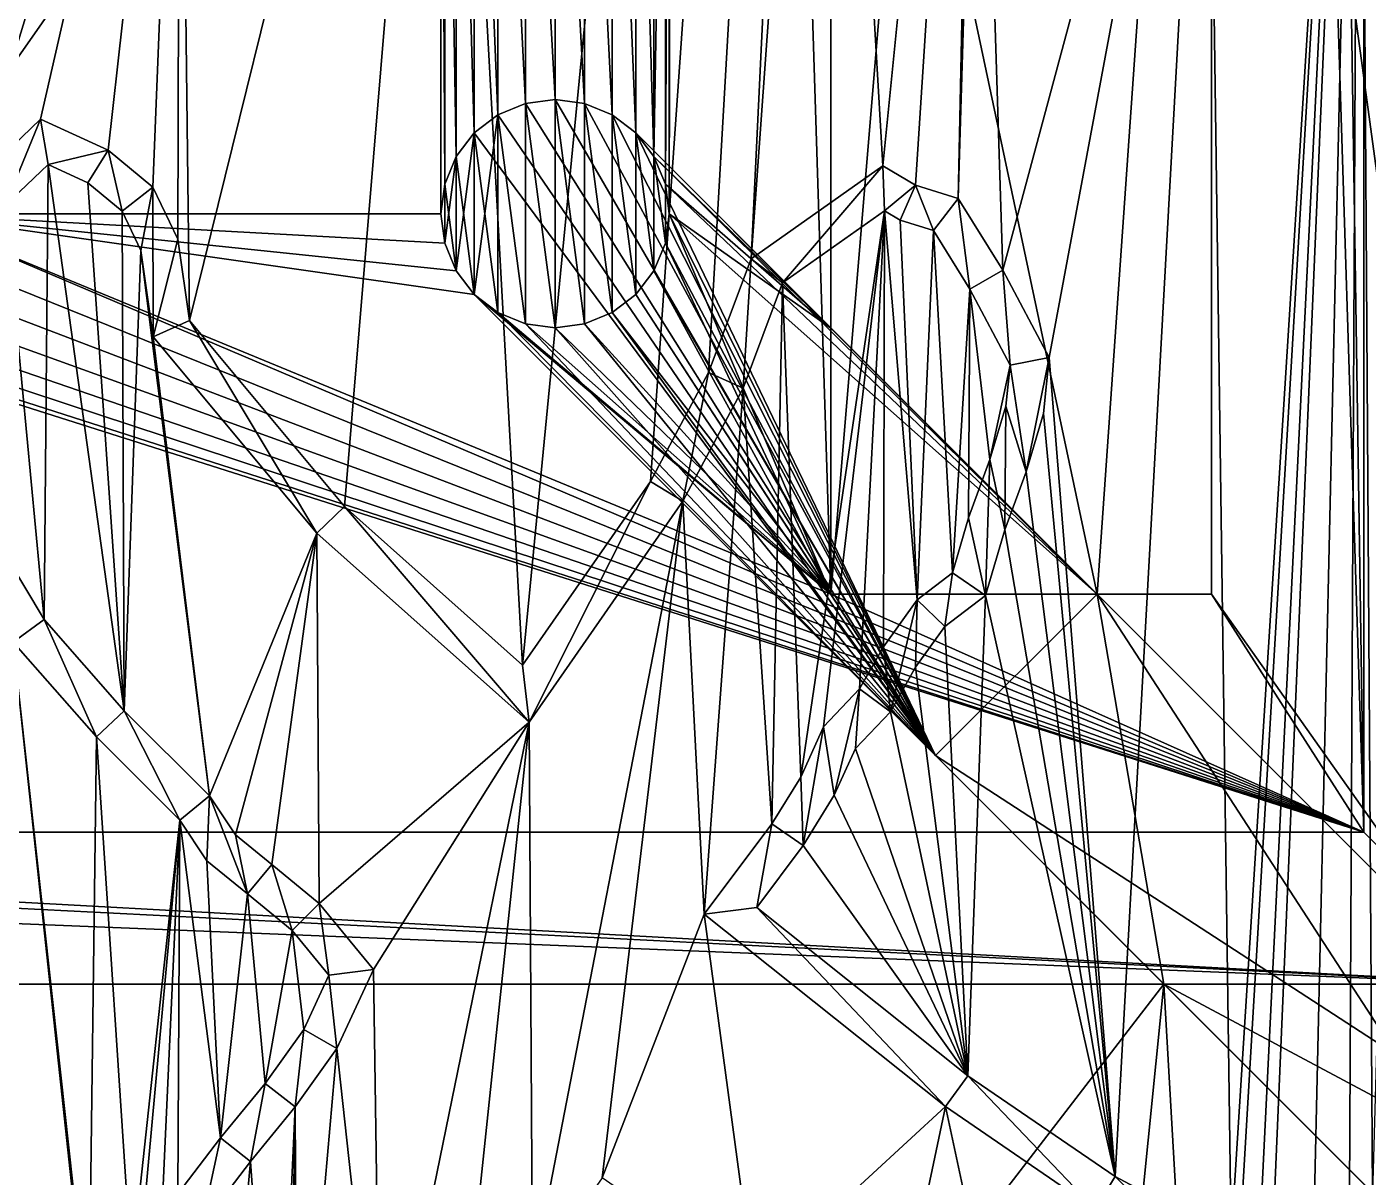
# Model space of a CAD drawing. Header units: metres. Extents: x 10 to 110, y 10 to 115.
# Drawn here: x 58.06 to 75.68, y 42.34 to 57.46 of the extents above; entities that cross this region are included whole.
import ezdxf

# ---------------------------------------------------------------- set-up
doc = ezdxf.new("R2010")
doc.units = ezdxf.units.M

msp = doc.modelspace()

# ---------------------------------------------------------------- linework, layer by layer
at = {"layer": 'STL2DXF'}
for points in [[(66.625, 115, 5.5), (56.5, 65, 5.5), (56.5, 55, 5.5)], [(66.625, 115, 5.5), (56.5, 55, 5.5), (63.5, 65, 5.5)], [(66.625, 115, 5.5), (66.5, 65, 5.5), (66.5, 55, 5.5)], [(66.625, 115, 5.5), (66.5, 55, 5.5), (66.625, 113.125, 5.5)], [(66.5, 55, 5.5), (68.625, 50, 5.5), (66.625, 113.125, 5.5)], [(68.625, 110, 5.5), (66.625, 113.125, 5.5), (68.625, 50, 5.5)], [(73.625, 110, 5.5), (75.625, 46.875, 5.5), (74.625, 113.125, 5.5)], [(74.625, 113.125, 5.5), (75.625, 46.875, 5.5), (75.625, 112.125, 5.5)], [(77.625, 112.953, 10.5), (75.625, 112.125, 10.5), (77.625, 44.875, 10.5)], [(75.625, 46.875, 10.5), (77.625, 44.875, 10.5), (75.625, 112.125, 10.5)], [(75.625, 112.125, 10.5), (75.625, 46.875, 5.5), (75.625, 46.875, 10.5)], [(75.625, 46.875, 5.5), (75.625, 112.125, 10.5), (75.625, 112.125, 5.5)], [(73.625, 110, 0.5), (68.625, 50, 0.5), (68.625, 110, 0.5)], [(68.625, 50, 0.5), (73.625, 110, 0.5), (73.625, 50, 0.5)], [(68.625, 110, 5.5), (68.625, 50, 0.5), (68.625, 50, 5.5)], [(68.625, 50, 0.5), (68.625, 110, 5.5), (68.625, 110, 0.5)], [(68.625, 50, 5.5), (73.625, 110, 5.5), (68.625, 110, 5.5)], [(73.625, 110, 5.5), (68.625, 50, 5.5), (73.625, 50, 5.5)], [(68.625, 50, 5.5), (68.625, 53.496, 0.5), (68.625, 110, 5.5)], [(68.625, 110, 5.5), (68.625, 53.496, 0.5), (68.625, 66.504, 0.5)], [(73.625, 110, 0.5), (73.625, 50, 5.5), (73.625, 50, 0.5)], [(73.625, 50, 5.5), (73.625, 110, 0.5), (73.625, 110, 5.5)], [(73.625, 50, 5.5), (75.625, 46.875, 5.5), (73.625, 110, 5.5)], [(73.625, 110, 5.5), (73.625, 50, 0.5), (73.625, 50, 5.5)], [(73.625, 50, 0.5), (73.625, 110, 5.5), (73.625, 71.504, 0.5)], [(75.569, 68.249, -0.6), (77.625, 110, -0.6), (75.743, 42.119, -0.6)], [(51.569, 67.749, -0.6), (70, 105, -0.6), (52.028, 54.969, -0.6)], [(52.028, 54.969, -0.6), (70, 105, -0.6), (56.569, 67.249, -0.6)], [(63.569, 67.249, -0.6), (70, 105, -0.6), (64.573, 49.066, -0.6)], [(64.573, 49.066, -0.6), (70, 105, -0.6), (66.252, 51.483, -0.6)], [(66.252, 51.483, -0.6), (70, 105, -0.6), (67.016, 52.915, -0.6)], [(67.016, 52.915, -0.6), (70, 105, -0.6), (67.575, 54.409, -0.6)], [(67.575, 54.409, -0.6), (70, 105, -0.6), (68.569, 68.249, -0.6)], [(73.625, 71.504, 0.5), (77.246, 44.875, 0.5), (77.625, 75.504, 0.5)], [(68.625, 66.504, 0.5), (72.121, 50, 0.5), (73.625, 71.504, 0.5)], [(73.625, 71.504, 0.5), (72.121, 50, 0.5), (73.625, 50, 0.5)], [(73.625, 50, 0.5), (77.246, 44.875, 0.5), (73.625, 71.504, 0.5)], [(68.569, 68.249, -0.6), (69.306, 55.631, -0.6), (67.575, 54.409, -0.6)], [(69.306, 55.631, -0.6), (68.569, 68.249, -0.6), (70.569, 68.249, -0.6)], [(69.306, 55.631, -0.6), (70.569, 68.249, -0.6), (69.738, 55.376, -0.6)], [(69.738, 55.376, -0.6), (70.569, 68.249, -0.6), (70.298, 55.198, -0.6)], [(70.298, 55.198, -0.6), (70.569, 68.249, -0.6), (70.569, 64.249, -0.6)], [(73.569, 64.249, -0.6), (75.569, 68.249, -0.6), (73.886, 41.534, -0.6)], [(73.886, 41.534, -0.6), (75.569, 68.249, -0.6), (73.988, 41.381, -0.6)], [(73.988, 41.381, -0.6), (75.569, 68.249, -0.6), (74.267, 41.687, -0.6)], [(74.267, 41.687, -0.6), (75.569, 68.249, -0.6), (74.446, 41.89, -0.6)], [(74.446, 41.89, -0.6), (75.569, 68.249, -0.6), (74.98, 42.094, -0.6)], [(74.98, 42.094, -0.6), (75.569, 68.249, -0.6), (75.438, 42.119, -0.6)], [(75.438, 42.119, -0.6), (75.569, 68.249, -0.6), (75.743, 42.119, -0.6)], [(56.787, 54.435, -0.6), (56.569, 67.249, -0.6), (60.069, 64.249, -0.6)], [(60.196, 53.595, -0.6), (60.069, 64.249, -0.6), (63.569, 67.249, -0.6)], [(60.196, 53.595, -0.6), (63.569, 67.249, -0.6), (62.232, 51.152, -0.6)], [(62.232, 51.152, -0.6), (63.569, 67.249, -0.6), (64.573, 49.066, -0.6)], [(72.121, 50, 0.5), (68.625, 66.504, 0.5), (68.625, 53.496, 0.5)], [(63.5, 65, 5.5), (56.5, 55, 5.5), (63.5, 55, 5.5)], [(63.551, 55.388, 5.5), (63.5, 65, 5.5), (63.5, 55, 5.5)], [(63.5, 65, 5.5), (63.551, 55.388, 5.5), (63.551, 64.612, 5.5)], [(66.449, 64.612, 5.5), (66.449, 55.388, 5.5), (66.5, 65, 5.5)], [(66.5, 65, 5.5), (66.449, 55.388, 5.5), (66.5, 55, 5.5)], [(63.551, 64.612, 5.5), (63.551, 55.388, 5.5), (63.701, 55.75, 5.5)], [(63.551, 64.612, 5.5), (63.701, 55.75, 5.5), (63.701, 64.25, 5.5)], [(66.299, 64.25, 5.5), (66.299, 55.75, 5.5), (66.449, 64.612, 5.5)], [(66.449, 64.612, 5.5), (66.299, 55.75, 5.5), (66.449, 55.388, 5.5)], [(56.787, 54.435, -0.6), (60.069, 64.249, -0.6), (57.378, 55.421, -0.6)], [(57.378, 55.421, -0.6), (60.069, 64.249, -0.6), (58.237, 56.242, -0.6)], [(58.237, 56.242, -0.6), (60.069, 64.249, -0.6), (59.127, 55.834, -0.6)], [(59.127, 55.834, -0.6), (60.069, 64.249, -0.6), (59.713, 55.351, -0.6)], [(59.713, 55.351, -0.6), (60.069, 64.249, -0.6), (60.044, 54.664, -0.6)], [(60.044, 54.664, -0.6), (60.069, 64.249, -0.6), (60.196, 53.595, -0.6)], [(63.701, 64.25, 5.5), (63.701, 55.75, 5.5), (63.939, 56.061, 5.5)], [(63.701, 64.25, 5.5), (63.939, 56.061, 5.5), (63.939, 63.939, 5.5)], [(66.061, 63.939, 5.5), (66.299, 55.75, 5.5), (66.299, 64.25, 5.5)], [(70.298, 55.198, -0.6), (70.569, 64.249, -0.6), (70.883, 54.257, -0.6)], [(70.883, 54.257, -0.6), (70.569, 64.249, -0.6), (73.569, 64.249, -0.6)], [(70.883, 54.257, -0.6), (73.569, 64.249, -0.6), (71.494, 53.112, -0.6)], [(71.494, 53.112, -0.6), (73.569, 64.249, -0.6), (72.359, 42.348, -0.6)], [(72.359, 42.348, -0.6), (73.569, 64.249, -0.6), (73.886, 41.534, -0.6)], [(63.939, 63.939, 5.5), (63.939, 56.061, 5.5), (64.25, 56.299, 5.5)], [(63.939, 63.939, 5.5), (64.25, 56.299, 5.5), (64.25, 63.701, 5.5)], [(65.75, 63.701, 5.5), (66.061, 56.061, 5.5), (66.061, 63.939, 5.5)], [(66.061, 63.939, 5.5), (66.061, 56.061, 5.5), (66.299, 55.75, 5.5)], [(64.25, 63.701, 5.5), (64.25, 56.299, 5.5), (64.612, 56.449, 5.5)], [(64.25, 63.701, 5.5), (64.612, 56.449, 5.5), (64.612, 63.551, 5.5)], [(65.388, 63.551, 5.5), (65.75, 56.299, 5.5), (65.75, 63.701, 5.5)], [(65.75, 63.701, 5.5), (65.75, 56.299, 5.5), (66.061, 56.061, 5.5)], [(64.612, 63.551, 5.5), (64.612, 56.449, 5.5), (65, 56.5, 5.5)], [(64.612, 63.551, 5.5), (65, 56.5, 5.5), (65, 63.5, 5.5)], [(65, 63.5, 5.5), (65.388, 56.449, 5.5), (65.388, 63.551, 5.5)], [(65, 63.5, 5.5), (65, 56.5, 5.5), (65.388, 56.449, 5.5)], [(65.388, 63.551, 5.5), (65.388, 56.449, 5.5), (65.75, 56.299, 5.5)], [(64.25, 56.299), (64.612, 56.449, 5.5), (64.612, 56.449)], [(64.612, 56.449, 5.5), (64.25, 56.299), (64.25, 56.299, 5.5)], [(64.25, 56.299, 5.5), (64.612, 53.551, 5.5), (64.612, 56.449, 5.5)], [(70, 47.879), (64.25, 56.299), (64.612, 56.449)], [(64.612, 56.449), (64.25, 56.299, 5.5), (64.25, 56.299)], [(64.25, 56.299, 5.5), (64.612, 56.449), (64.612, 56.449, 5.5)], [(64.25, 56.299), (70, 47.879), (64.612, 56.449)], [(64.612, 56.449, 5.5), (65, 56.5), (64.612, 56.449)], [(65, 56.5), (64.612, 56.449, 5.5), (65, 56.5, 5.5)], [(64.612, 56.449, 5.5), (65, 53.5, 5.5), (65, 56.5, 5.5)], [(70, 47.879), (64.612, 56.449), (65, 56.5)], [(65, 56.5), (64.612, 56.449, 5.5), (64.612, 56.449)], [(64.612, 56.449, 5.5), (65, 56.5), (65, 56.5, 5.5)], [(64.612, 56.449), (70, 47.879), (65, 56.5)], [(64.612, 56.449, 5.5), (64.612, 53.551, 5.5), (65, 53.5, 5.5)], [(65, 56.5), (65.388, 56.449, 5.5), (65.388, 56.449)], [(65.388, 56.449, 5.5), (65, 56.5), (65, 56.5, 5.5)], [(65, 56.5, 5.5), (65, 53.5, 5.5), (65.388, 53.551, 5.5)], [(65, 56.5, 5.5), (65.388, 53.551, 5.5), (65.388, 56.449, 5.5)], [(70, 47.879), (65, 56.5), (65.388, 56.449)], [(65.388, 56.449), (65, 56.5, 5.5), (65, 56.5)], [(65, 56.5, 5.5), (65.388, 56.449), (65.388, 56.449, 5.5)], [(65, 56.5), (70, 47.879), (65.388, 56.449)], [(65.388, 56.449, 5.5), (65.75, 56.299), (65.388, 56.449)], [(65.75, 56.299), (65.388, 56.449, 5.5), (65.75, 56.299, 5.5)], [(65.388, 56.449, 5.5), (65.388, 53.551, 5.5), (65.75, 53.701, 5.5)], [(65.388, 56.449, 5.5), (65.75, 53.701, 5.5), (65.75, 56.299, 5.5)], [(70, 47.879), (65.388, 56.449), (65.75, 56.299)], [(65.75, 56.299), (65.388, 56.449, 5.5), (65.388, 56.449)], [(65.388, 56.449, 5.5), (65.75, 56.299), (65.75, 56.299, 5.5)], [(65.388, 56.449), (70, 47.879), (65.75, 56.299)], [(57.772, 55.106, -0.4), (57.378, 55.421, -0.4), (58.237, 56.242, -0.4)], [(58.237, 56.242, -0.4), (57.378, 55.421, -0.6), (58.237, 56.242, -0.6)], [(57.378, 55.421, -0.6), (58.237, 56.242, -0.4), (57.378, 55.421, -0.4)], [(57.772, 55.106, -0.4), (58.237, 56.242, -0.4), (58.337, 55.646, -0.4)], [(58.337, 55.646, -0.4), (58.237, 56.242, -0.4), (59.127, 55.834, -0.4)], [(59.127, 55.834, -0.6), (58.237, 56.242, -0.4), (58.237, 56.242, -0.6)], [(58.237, 56.242, -0.4), (59.127, 55.834, -0.6), (59.127, 55.834, -0.4)], [(63.939, 56.061), (64.25, 56.299, 5.5), (64.25, 56.299)], [(64.25, 56.299, 5.5), (63.939, 56.061), (63.939, 56.061, 5.5)], [(63.939, 56.061, 5.5), (64.25, 53.701, 5.5), (64.25, 56.299, 5.5)], [(63.939, 53.939), (63.939, 56.061), (64.25, 56.299)], [(63.939, 53.939), (64.25, 56.299), (70, 47.879)], [(64.25, 56.299, 5.5), (63.939, 56.061), (64.25, 56.299)], [(63.939, 56.061), (64.25, 56.299, 5.5), (63.939, 56.061, 5.5)], [(63.939, 56.061), (70, 47.879), (64.25, 56.299)], [(64.25, 56.299, 5.5), (64.25, 53.701, 5.5), (64.612, 53.551, 5.5)], [(65.75, 56.299, 5.5), (66.061, 56.061), (65.75, 56.299)], [(66.061, 56.061), (65.75, 56.299, 5.5), (66.061, 56.061, 0.5)], [(66.061, 56.061, 0.5), (65.75, 56.299, 5.5), (66.061, 56.061, 5.5)], [(65.75, 56.299, 5.5), (65.75, 53.701, 5.5), (66.061, 53.939, 5.5)], [(65.75, 56.299, 5.5), (66.061, 53.939, 5.5), (66.061, 56.061, 5.5)], [(70, 47.879), (65.75, 56.299), (66.061, 56.061)], [(66.061, 56.061, 0.5), (65.75, 56.299), (66.061, 56.061)], [(65.75, 56.299), (66.061, 56.061, 0.5), (65.75, 56.299, 5.5)], [(65.75, 56.299, 5.5), (66.061, 56.061, 0.5), (66.061, 56.061, 5.5)], [(65.75, 56.299), (70, 47.879), (66.061, 56.061)], [(63.939, 56.061, 5.5), (63.701, 55.75), (63.701, 55.75, 5.5)], [(63.701, 55.75), (63.939, 56.061, 5.5), (63.939, 56.061)], [(63.701, 55.75, 5.5), (63.939, 53.939, 5.5), (63.939, 56.061, 5.5)], [(63.701, 54.25), (63.701, 55.75), (63.939, 56.061)], [(63.701, 54.25), (63.939, 56.061), (63.939, 53.939)], [(63.939, 56.061), (63.701, 55.75, 5.5), (63.701, 55.75)], [(63.701, 55.75, 5.5), (63.939, 56.061), (63.939, 56.061, 5.5)], [(63.701, 55.75), (63.939, 53.939), (63.939, 56.061)], [(63.939, 56.061, 5.5), (63.939, 53.939, 5.5), (64.25, 53.701, 5.5)], [(63.939, 56.061), (63.939, 53.939), (70, 47.879)], [(66.299, 55.75, 0.5), (72.121, 50, 0.5), (66.061, 56.061, 0.5)], [(66.061, 56.061), (72.121, 50, 0.5), (72.121, 50)], [(72.121, 50, 0.5), (66.061, 56.061), (66.061, 56.061, 0.5)], [(66.061, 56.061, 5.5), (66.061, 53.939, 5.5), (66.299, 54.25, 5.5)], [(66.061, 56.061, 5.5), (66.299, 54.25, 5.5), (66.299, 55.75, 5.5)], [(66.061, 56.061, 0.5), (66.299, 55.75, 5.5), (66.299, 55.75, 0.5)], [(66.299, 55.75, 5.5), (66.061, 56.061, 0.5), (66.061, 56.061, 5.5)], [(70, 47.879), (66.061, 56.061), (72.121, 50)], [(66.061, 56.061, 5.5), (66.299, 55.75, 0.5), (66.299, 55.75, 5.5)], [(66.299, 55.75, 0.5), (66.061, 56.061, 5.5), (66.061, 56.061, 0.5)], [(68.625, 53.496, 0.5), (66.299, 55.75, 0.5), (66.061, 56.061, 0.5)], [(82.121, 40), (66.061, 56.061, 0.5), (66.061, 56.061)], [(66.061, 56.061, 0.5), (82.121, 40), (77.246, 44.875, 0.5)], [(66.061, 56.061, 0.5), (77.246, 44.875, 0.5), (72.121, 50, 0.5)], [(68.625, 53.496, 0.5), (66.061, 56.061, 0.5), (72.121, 50, 0.5)], [(66.061, 56.061), (70, 47.879), (82.121, 40)], [(58.337, 55.646, -0.4), (59.127, 55.834, -0.4), (58.86, 55.407, -0.4)], [(58.86, 55.407, -0.4), (59.127, 55.834, -0.4), (59.31, 55.035, -0.4)], [(59.31, 55.035, -0.4), (59.127, 55.834, -0.4), (59.713, 55.351, -0.4)], [(59.713, 55.351, -0.6), (59.127, 55.834, -0.4), (59.127, 55.834, -0.6)], [(59.127, 55.834, -0.4), (59.713, 55.351, -0.6), (59.713, 55.351, -0.4)], [(63.701, 55.75, 5.5), (63.551, 55.388), (63.551, 55.388, 5.5)], [(63.551, 55.388), (63.701, 55.75, 5.5), (63.701, 55.75)], [(63.551, 55.388, 5.5), (63.701, 54.25, 5.5), (63.701, 55.75, 5.5)], [(63.551, 54.612), (63.551, 55.388), (63.701, 55.75)], [(63.551, 54.612), (63.701, 55.75), (63.701, 54.25)], [(63.701, 55.75), (63.551, 55.388, 5.5), (63.551, 55.388)], [(63.551, 55.388, 5.5), (63.701, 55.75), (63.701, 55.75, 5.5)], [(63.551, 55.388), (63.701, 54.25), (63.701, 55.75)], [(63.701, 55.75, 5.5), (63.701, 54.25, 5.5), (63.939, 53.939, 5.5)], [(63.701, 55.75), (63.701, 54.25), (63.939, 53.939)], [(72.121, 50, 0.5), (66.299, 55.75, 0.5), (66.449, 55.388, 0.5)], [(66.299, 55.75, 5.5), (66.299, 54.25, 5.5), (66.449, 54.612, 5.5)], [(66.299, 55.75, 5.5), (66.449, 54.612, 5.5), (66.449, 55.388, 5.5)], [(66.299, 55.75, 0.5), (66.449, 55.388, 5.5), (66.449, 55.388, 0.5)], [(66.449, 55.388, 5.5), (66.299, 55.75, 0.5), (66.299, 55.75, 5.5)], [(66.299, 55.75, 5.5), (66.449, 55.388, 0.5), (66.449, 55.388, 5.5)], [(66.449, 55.388, 0.5), (66.299, 55.75, 5.5), (66.299, 55.75, 0.5)], [(66.299, 55.75, 0.5), (68.625, 53.496, 0.5), (66.449, 55.388, 0.5)], [(58.286, 49.667, -0.6), (57.772, 55.106, -0.6), (58.337, 55.646, -0.6)], [(57.772, 55.106, -0.6), (58.337, 55.646, -0.4), (58.337, 55.646, -0.6)], [(58.337, 55.646, -0.4), (57.772, 55.106, -0.6), (57.772, 55.106, -0.4)], [(58.286, 49.667, -0.6), (58.337, 55.646, -0.6), (59.34, 48.467, -0.6)], [(59.34, 48.467, -0.6), (58.337, 55.646, -0.6), (58.86, 55.407, -0.6)], [(58.337, 55.646, -0.4), (58.86, 55.407, -0.6), (58.337, 55.646, -0.6)], [(58.86, 55.407, -0.6), (58.337, 55.646, -0.4), (58.86, 55.407, -0.4)], [(67.99, 54.09, -0.4), (67.575, 54.409, -0.4), (69.306, 55.631, -0.4)], [(69.306, 55.631, -0.4), (67.575, 54.409, -0.6), (69.306, 55.631, -0.6)], [(67.575, 54.409, -0.6), (69.306, 55.631, -0.4), (67.575, 54.409, -0.4)], [(67.99, 54.09, -0.4), (69.306, 55.631, -0.4), (69.33, 55.036, -0.4)], [(69.33, 55.036, -0.4), (69.306, 55.631, -0.4), (69.738, 55.376, -0.4)], [(69.738, 55.376, -0.6), (69.306, 55.631, -0.4), (69.306, 55.631, -0.6)], [(69.306, 55.631, -0.4), (69.738, 55.376, -0.6), (69.738, 55.376, -0.4)], [(59.34, 48.467, -0.6), (58.86, 55.407, -0.6), (59.31, 55.035, -0.6)], [(58.86, 55.407, -0.4), (59.31, 55.035, -0.6), (58.86, 55.407, -0.6)], [(59.31, 55.035, -0.6), (58.86, 55.407, -0.4), (59.31, 55.035, -0.4)], [(59.31, 55.035, -0.4), (59.713, 55.351, -0.4), (59.559, 54.517, -0.4)], [(59.559, 54.517, -0.4), (59.713, 55.351, -0.4), (59.721, 53.384, -0.4)], [(59.721, 53.384, -0.4), (59.713, 55.351, -0.4), (60.044, 54.664, -0.4)], [(60.044, 54.664, -0.4), (59.713, 55.351, -0.6), (60.044, 54.664, -0.6)], [(59.713, 55.351, -0.6), (60.044, 54.664, -0.4), (59.713, 55.351, -0.4)], [(63.551, 55.388, 5.5), (63.5, 55), (63.5, 55, 5.5)], [(63.5, 55), (63.551, 55.388, 5.5), (63.551, 55.388)], [(63.551, 54.612, 5.5), (63.551, 55.388, 5.5), (63.5, 55, 5.5)], [(63.551, 55.388), (63.551, 54.612), (63.5, 55)], [(63.551, 55.388), (63.5, 55, 5.5), (63.5, 55)], [(63.5, 55, 5.5), (63.551, 55.388), (63.551, 55.388, 5.5)], [(63.551, 54.612), (63.551, 55.388), (63.5, 55)], [(63.551, 55.388, 5.5), (63.551, 54.612, 5.5), (63.701, 54.25, 5.5)], [(63.551, 55.388), (63.551, 54.612), (63.701, 54.25)], [(72.121, 50, 0.5), (66.449, 55.388, 0.5), (66.5, 55, 0.5)], [(66.449, 55.388, 5.5), (66.449, 54.612, 5.5), (66.5, 55, 5.5)], [(66.449, 55.388, 0.5), (66.5, 55, 5.5), (66.5, 55, 0.5)], [(66.5, 55, 5.5), (66.449, 55.388, 0.5), (66.449, 55.388, 5.5)], [(66.449, 55.388, 5.5), (66.5, 55, 0.5), (66.5, 55, 5.5)], [(66.5, 55, 0.5), (66.449, 55.388, 5.5), (66.449, 55.388, 0.5)], [(66.449, 55.388, 0.5), (68.625, 53.496, 0.5), (66.5, 55, 0.5)], [(69.33, 55.036, -0.4), (69.738, 55.376, -0.4), (69.533, 54.917, -0.4)], [(69.533, 54.917, -0.4), (69.738, 55.376, -0.4), (69.971, 54.778, -0.4)], [(69.971, 54.778, -0.4), (69.738, 55.376, -0.4), (70.298, 55.198, -0.4)], [(70.298, 55.198, -0.6), (69.738, 55.376, -0.4), (69.738, 55.376, -0.6)], [(69.738, 55.376, -0.4), (70.298, 55.198, -0.6), (70.298, 55.198, -0.4)], [(69.971, 54.778, -0.4), (70.298, 55.198, -0.4), (70.45, 54.007, -0.4)], [(70.45, 54.007, -0.4), (70.298, 55.198, -0.4), (70.883, 54.257, -0.4)], [(70.883, 54.257, -0.4), (70.298, 55.198, -0.6), (70.883, 54.257, -0.6)], [(70.298, 55.198, -0.6), (70.883, 54.257, -0.4), (70.298, 55.198, -0.4)], [(56.449, 54.612, 5.5), (75.625, 46.875, 5.5), (56.5, 55, 5.5)], [(56.5, 55, 5.5), (75.625, 46.875, 5.5), (68.625, 50, 5.5)], [(56.5, 55, 5.5), (68.625, 50, 5.5), (63.939, 53.939, 5.5)], [(56.5, 55, 5.5), (63.939, 53.939, 5.5), (63.701, 54.25, 5.5)], [(56.5, 55, 5.5), (63.701, 54.25, 5.5), (63.551, 54.612, 5.5)], [(56.5, 55, 5.5), (63.551, 54.612, 5.5), (63.5, 55, 5.5)], [(57.507, 50.965, -0.6), (57.772, 55.106, -0.6), (58.286, 49.667, -0.6)], [(59.34, 48.467, -0.6), (59.31, 55.035, -0.6), (59.559, 54.517, -0.6)], [(59.31, 55.035, -0.6), (59.559, 54.517, -0.4), (59.559, 54.517, -0.6)], [(59.559, 54.517, -0.4), (59.31, 55.035, -0.6), (59.31, 55.035, -0.4)], [(63.5, 55, 5.5), (63.551, 54.612), (63.551, 54.612, 5.5)], [(63.551, 54.612), (63.5, 55, 5.5), (63.5, 55)], [(63.5, 55), (63.551, 54.612, 5.5), (63.551, 54.612)], [(63.551, 54.612, 5.5), (63.5, 55), (63.5, 55, 5.5)], [(66.449, 54.612, 0.5), (70, 47.879, 0.5), (66.5, 55, 0.5)], [(66.5, 55, 0.5), (66.449, 54.612, 5.5), (66.449, 54.612, 0.5)], [(66.449, 54.612, 5.5), (66.5, 55, 0.5), (66.5, 55, 5.5)], [(66.5, 55, 5.5), (66.449, 54.612, 0.5), (66.449, 54.612, 5.5)], [(66.449, 54.612, 0.5), (66.5, 55, 5.5), (66.5, 55, 0.5)], [(68.625, 50, 0.5), (66.449, 54.612, 0.5), (66.5, 55, 0.5)], [(66.449, 54.612, 5.5), (68.625, 50, 5.5), (66.5, 55, 5.5)], [(72.121, 50, 0.5), (66.5, 55, 0.5), (70, 47.879, 0.5)], [(68.625, 50, 0.5), (66.5, 55, 0.5), (68.625, 53.496, 0.5)], [(68.228, 47.597, -0.6), (67.99, 54.09, -0.6), (69.33, 55.036, -0.6)], [(67.99, 54.09, -0.6), (69.33, 55.036, -0.4), (69.33, 55.036, -0.6)], [(69.33, 55.036, -0.4), (67.99, 54.09, -0.6), (67.99, 54.09, -0.4)], [(68.228, 47.597, -0.6), (69.33, 55.036, -0.6), (68.529, 48.256, -0.6)], [(68.529, 48.256, -0.6), (69.33, 55.036, -0.6), (69.002, 48.755, -0.6)], [(69.002, 48.755, -0.6), (69.33, 55.036, -0.6), (69.316, 49.31, -0.6)], [(69.316, 49.31, -0.6), (69.33, 55.036, -0.6), (69.757, 49.927, -0.6)], [(69.757, 49.927, -0.6), (69.33, 55.036, -0.6), (69.533, 54.917, -0.6)], [(69.33, 55.036, -0.4), (69.533, 54.917, -0.6), (69.33, 55.036, -0.6)], [(69.533, 54.917, -0.6), (69.33, 55.036, -0.4), (69.533, 54.917, -0.4)], [(69.757, 49.927, -0.6), (69.533, 54.917, -0.6), (69.971, 54.778, -0.6)], [(69.533, 54.917, -0.4), (69.971, 54.778, -0.6), (69.533, 54.917, -0.6)], [(69.971, 54.778, -0.6), (69.533, 54.917, -0.4), (69.971, 54.778, -0.4)], [(59.721, 53.384, -0.4), (60.044, 54.664, -0.4), (60.196, 53.595, -0.4)], [(60.196, 53.595, -0.4), (60.044, 54.664, -0.6), (60.196, 53.595, -0.6)], [(60.044, 54.664, -0.6), (60.196, 53.595, -0.4), (60.044, 54.664, -0.4)], [(69.757, 49.927, -0.6), (69.971, 54.778, -0.6), (70.221, 50.28, -0.6)], [(70.221, 50.28, -0.6), (69.971, 54.778, -0.6), (70.45, 54.007, -0.6)], [(69.971, 54.778, -0.6), (70.45, 54.007, -0.4), (70.45, 54.007, -0.6)], [(70.45, 54.007, -0.4), (69.971, 54.778, -0.6), (69.971, 54.778, -0.4)], [(56.299, 54.25, 5.5), (75.625, 46.875, 5.5), (56.449, 54.612, 5.5)], [(59.34, 48.467, -0.6), (59.559, 54.517, -0.6), (60.458, 47.349, -0.6)], [(60.458, 47.349, -0.6), (59.559, 54.517, -0.6), (59.721, 53.384, -0.6)], [(59.559, 54.517, -0.6), (59.721, 53.384, -0.4), (59.721, 53.384, -0.6)], [(59.721, 53.384, -0.4), (59.559, 54.517, -0.6), (59.559, 54.517, -0.4)], [(63.551, 54.612, 5.5), (63.701, 54.25), (63.701, 54.25, 5.5)], [(63.701, 54.25), (63.551, 54.612, 5.5), (63.551, 54.612)], [(63.701, 54.25), (63.551, 54.612, 5.5), (63.701, 54.25, 5.5)], [(63.551, 54.612, 5.5), (63.701, 54.25), (63.551, 54.612)], [(66.299, 54.25, 0.5), (70, 47.879, 0.5), (66.449, 54.612, 0.5)], [(66.449, 54.612, 0.5), (66.299, 54.25, 5.5), (66.299, 54.25, 0.5)], [(66.299, 54.25, 5.5), (66.449, 54.612, 0.5), (66.449, 54.612, 5.5)], [(66.449, 54.612, 5.5), (66.299, 54.25, 0.5), (66.299, 54.25, 5.5)], [(66.299, 54.25, 0.5), (66.449, 54.612, 5.5), (66.449, 54.612, 0.5)], [(68.625, 50, 0.5), (66.299, 54.25, 0.5), (66.449, 54.612, 0.5)], [(66.299, 54.25, 5.5), (68.625, 50, 5.5), (66.449, 54.612, 5.5)], [(67.472, 52.708, -0.4), (67.016, 52.915, -0.4), (67.575, 54.409, -0.4)], [(67.575, 54.409, -0.6), (67.016, 52.915, -0.4), (67.016, 52.915, -0.6)], [(67.016, 52.915, -0.4), (67.575, 54.409, -0.6), (67.575, 54.409, -0.4)], [(67.472, 52.708, -0.4), (67.575, 54.409, -0.4), (67.99, 54.09, -0.4)], [(56.061, 53.939, 5.5), (75.625, 46.875, 5.5), (56.299, 54.25, 5.5)], [(63.701, 54.25, 5.5), (63.939, 53.939, 0.5), (63.939, 53.939, 5.5)], [(63.939, 53.939, 0.5), (63.701, 54.25, 5.5), (63.939, 53.939)], [(63.939, 53.939), (63.701, 54.25, 5.5), (63.701, 54.25)], [(63.701, 54.25), (63.939, 53.939, 0.5), (63.939, 53.939)], [(63.939, 53.939, 0.5), (63.701, 54.25), (63.939, 53.939, 5.5)], [(63.939, 53.939, 5.5), (63.701, 54.25), (63.701, 54.25, 5.5)], [(66.061, 53.939, 0.5), (70, 47.879, 0.5), (66.299, 54.25, 0.5)], [(66.299, 54.25, 0.5), (66.061, 53.939, 5.5), (66.061, 53.939, 0.5)], [(66.061, 53.939, 5.5), (66.299, 54.25, 0.5), (66.299, 54.25, 5.5)], [(66.299, 54.25, 5.5), (66.061, 53.939, 0.5), (66.061, 53.939, 5.5)], [(66.061, 53.939, 0.5), (66.299, 54.25, 5.5), (66.299, 54.25, 0.5)], [(68.625, 50, 0.5), (66.061, 53.939, 0.5), (66.299, 54.25, 0.5)], [(66.061, 53.939, 5.5), (68.625, 50, 5.5), (66.299, 54.25, 5.5)], [(70.45, 54.007, -0.4), (70.883, 54.257, -0.4), (70.981, 53.011, -0.4)], [(70.981, 53.011, -0.4), (70.883, 54.257, -0.4), (71.494, 53.112, -0.4)], [(71.494, 53.112, -0.4), (70.883, 54.257, -0.6), (71.494, 53.112, -0.6)], [(70.883, 54.257, -0.6), (71.494, 53.112, -0.4), (70.883, 54.257, -0.4)], [(55.75, 53.701, 5.5), (75.625, 46.875, 5.5), (56.061, 53.939, 5.5)], [(70, 47.879, 0.5), (64.25, 53.701, 0.5), (63.939, 53.939, 0.5)], [(63.939, 53.939, 0.5), (70, 47.879), (70, 47.879, 0.5)], [(70, 47.879), (63.939, 53.939, 0.5), (63.939, 53.939)], [(64.25, 53.701, 5.5), (63.939, 53.939, 0.5), (64.25, 53.701, 0.5)], [(63.939, 53.939, 0.5), (64.25, 53.701, 5.5), (63.939, 53.939, 5.5)], [(63.939, 53.939, 5.5), (64.25, 53.701, 0.5), (63.939, 53.939, 0.5)], [(64.25, 53.701, 0.5), (63.939, 53.939, 5.5), (64.25, 53.701, 5.5)], [(64.25, 53.701, 0.5), (70, 47.879, 0.5), (63.939, 53.939, 0.5)], [(63.939, 53.939), (70, 47.879, 0.5), (70, 47.879)], [(70, 47.879, 0.5), (63.939, 53.939), (63.939, 53.939, 0.5)], [(63.939, 53.939, 5.5), (68.625, 50, 5.5), (64.25, 53.701, 5.5)], [(65.75, 53.701, 0.5), (70, 47.879, 0.5), (66.061, 53.939, 0.5)], [(66.061, 53.939, 5.5), (65.75, 53.701, 0.5), (66.061, 53.939, 0.5)], [(65.75, 53.701, 0.5), (66.061, 53.939, 5.5), (65.75, 53.701, 5.5)], [(65.75, 53.701, 5.5), (66.061, 53.939, 0.5), (65.75, 53.701, 0.5)], [(66.061, 53.939, 0.5), (65.75, 53.701, 5.5), (66.061, 53.939, 5.5)], [(70, 47.879, 0.5), (65.75, 53.701, 0.5), (66.061, 53.939, 0.5)], [(65.75, 53.701, 5.5), (68.625, 50, 5.5), (66.061, 53.939, 5.5)], [(70, 47.879, 0.5), (66.061, 53.939, 0.5), (68.625, 50, 0.5)], [(67.849, 46.981, -0.6), (67.472, 52.708, -0.6), (67.99, 54.09, -0.6)], [(67.472, 52.708, -0.4), (67.99, 54.09, -0.6), (67.472, 52.708, -0.6)], [(67.99, 54.09, -0.6), (67.472, 52.708, -0.4), (67.99, 54.09, -0.4)], [(67.849, 46.981, -0.6), (67.99, 54.09, -0.6), (68.228, 47.597, -0.6)], [(70.221, 50.28, -0.6), (70.45, 54.007, -0.6), (70.434, 51.004, -0.6)], [(70.434, 51.004, -0.6), (70.45, 54.007, -0.6), (70.714, 51.769, -0.6)], [(70.714, 51.769, -0.6), (70.45, 54.007, -0.6), (70.981, 53.011, -0.6)], [(70.45, 54.007, -0.6), (70.981, 53.011, -0.4), (70.981, 53.011, -0.6)], [(70.981, 53.011, -0.4), (70.45, 54.007, -0.6), (70.45, 54.007, -0.4)], [(55.388, 53.551, 5.5), (75.625, 46.875, 5.5), (55.75, 53.701, 5.5)], [(59.721, 53.384, -0.4), (60.196, 53.595, -0.4), (61.871, 50.804, -0.4)], [(61.871, 50.804, -0.4), (60.196, 53.595, -0.4), (62.232, 51.152, -0.4)], [(62.232, 51.152, -0.4), (60.196, 53.595, -0.6), (62.232, 51.152, -0.6)], [(60.196, 53.595, -0.6), (62.232, 51.152, -0.4), (60.196, 53.595, -0.4)], [(64.25, 53.701, 0.5), (70, 47.879, 0.5), (64.612, 53.551, 0.5)], [(64.612, 53.551, 5.5), (64.25, 53.701, 0.5), (64.612, 53.551, 0.5)], [(64.25, 53.701, 0.5), (64.612, 53.551, 5.5), (64.25, 53.701, 5.5)], [(64.25, 53.701, 5.5), (64.612, 53.551, 0.5), (64.25, 53.701, 0.5)], [(64.612, 53.551, 0.5), (64.25, 53.701, 5.5), (64.612, 53.551, 5.5)], [(70, 47.879, 0.5), (64.25, 53.701, 0.5), (64.612, 53.551, 0.5)], [(64.25, 53.701, 5.5), (68.625, 50, 5.5), (64.612, 53.551, 5.5)], [(65.388, 53.551, 0.5), (70, 47.879, 0.5), (65.75, 53.701, 0.5)], [(65.75, 53.701, 5.5), (65.388, 53.551, 0.5), (65.75, 53.701, 0.5)], [(65.388, 53.551, 0.5), (65.75, 53.701, 5.5), (65.388, 53.551, 5.5)], [(65.388, 53.551, 5.5), (65.75, 53.701, 0.5), (65.388, 53.551, 0.5)], [(65.75, 53.701, 0.5), (65.388, 53.551, 5.5), (65.75, 53.701, 5.5)], [(70, 47.879, 0.5), (65.388, 53.551, 0.5), (65.75, 53.701, 0.5)], [(65.388, 53.551, 5.5), (68.625, 50, 5.5), (65.75, 53.701, 5.5)], [(54.612, 53.551, 5.5), (41.175, 46.875, 5.5), (75.625, 46.875, 5.5)], [(54.612, 53.551, 5.5), (75.625, 46.875, 5.5), (55, 53.5, 5.5)], [(55, 53.5, 5.5), (75.625, 46.875, 5.5), (55.388, 53.551, 5.5)], [(64.612, 53.551, 0.5), (70, 47.879, 0.5), (65, 53.5, 0.5)], [(65, 53.5, 0.5), (64.612, 53.551, 5.5), (64.612, 53.551, 0.5)], [(64.612, 53.551, 5.5), (65, 53.5, 0.5), (65, 53.5, 5.5)], [(64.612, 53.551, 5.5), (65, 53.5, 0.5), (64.612, 53.551, 0.5)], [(65, 53.5, 0.5), (64.612, 53.551, 5.5), (65, 53.5, 5.5)], [(70, 47.879, 0.5), (64.612, 53.551, 0.5), (65, 53.5, 0.5)], [(64.612, 53.551, 5.5), (68.625, 50, 5.5), (65, 53.5, 5.5)], [(65, 53.5, 0.5), (70, 47.879, 0.5), (65.388, 53.551, 0.5)], [(65.388, 53.551, 5.5), (65, 53.5, 0.5), (65.388, 53.551, 0.5)], [(65, 53.5, 0.5), (65.388, 53.551, 5.5), (65, 53.5, 5.5)], [(65, 53.5, 0.5), (65.388, 53.551, 5.5), (65.388, 53.551, 0.5)], [(65.388, 53.551, 5.5), (65, 53.5, 0.5), (65, 53.5, 5.5)], [(70, 47.879, 0.5), (65, 53.5, 0.5), (65.388, 53.551, 0.5)], [(65, 53.5, 5.5), (68.625, 50, 5.5), (65.388, 53.551, 5.5)], [(68.625, 53.496, 0.5), (68.625, 50, 5.5), (68.625, 50, 0.5)], [(60.458, 47.349, -0.6), (59.721, 53.384, -0.6), (61.871, 50.804, -0.6)], [(59.721, 53.384, -0.6), (61.871, 50.804, -0.4), (61.871, 50.804, -0.6)], [(61.871, 50.804, -0.4), (59.721, 53.384, -0.6), (59.721, 53.384, -0.4)], [(70.981, 53.011, -0.4), (71.494, 53.112, -0.4), (71.189, 51.61, -0.4)], [(71.189, 51.61, -0.4), (71.494, 53.112, -0.4), (71.418, 52.374, -0.4)], [(71.418, 52.374, -0.4), (71.494, 53.112, -0.6), (71.418, 52.374, -0.6)], [(71.494, 53.112, -0.6), (71.418, 52.374, -0.4), (71.494, 53.112, -0.4)], [(72.359, 42.348, -0.6), (71.418, 52.374, -0.6), (71.494, 53.112, -0.6)], [(66.68, 51.222, -0.4), (66.252, 51.483, -0.4), (67.016, 52.915, -0.4)], [(67.016, 52.915, -0.6), (66.252, 51.483, -0.4), (66.252, 51.483, -0.6)], [(66.252, 51.483, -0.4), (67.016, 52.915, -0.6), (67.016, 52.915, -0.4)], [(66.68, 51.222, -0.4), (67.016, 52.915, -0.4), (67.472, 52.708, -0.4)], [(70.714, 51.769, -0.6), (70.981, 53.011, -0.6), (70.925, 52.472, -0.6)], [(71.189, 51.61, -0.4), (70.925, 52.472, -0.4), (70.981, 53.011, -0.4)], [(70.981, 53.011, -0.6), (70.925, 52.472, -0.4), (70.925, 52.472, -0.6)], [(70.925, 52.472, -0.4), (70.981, 53.011, -0.6), (70.981, 53.011, -0.4)], [(67.472, 52.708, -0.6), (66.961, 45.797, -0.6), (66.68, 51.222, -0.6)], [(66.68, 51.222, -0.4), (67.472, 52.708, -0.6), (66.68, 51.222, -0.6)], [(67.472, 52.708, -0.6), (66.68, 51.222, -0.4), (67.472, 52.708, -0.4)], [(66.961, 45.797, -0.6), (67.472, 52.708, -0.6), (67.849, 46.981, -0.6)], [(70.909, 50.847, -0.4), (70.714, 51.769, -0.4), (70.925, 52.472, -0.4)], [(70.925, 52.472, -0.6), (70.714, 51.769, -0.4), (70.714, 51.769, -0.6)], [(70.714, 51.769, -0.4), (70.925, 52.472, -0.6), (70.925, 52.472, -0.4)], [(70.909, 50.847, -0.4), (70.925, 52.472, -0.4), (71.189, 51.61, -0.4)], [(71.189, 51.61, -0.4), (71.418, 52.374, -0.6), (71.189, 51.61, -0.6)], [(71.418, 52.374, -0.6), (71.189, 51.61, -0.4), (71.418, 52.374, -0.4)], [(72.359, 42.348, -0.6), (71.189, 51.61, -0.6), (71.418, 52.374, -0.6)], [(70.654, 49.982, -0.4), (70.434, 51.004, -0.4), (70.714, 51.769, -0.4)], [(70.714, 51.769, -0.6), (70.434, 51.004, -0.4), (70.434, 51.004, -0.6)], [(70.434, 51.004, -0.4), (70.714, 51.769, -0.6), (70.714, 51.769, -0.4)], [(70.654, 49.982, -0.4), (70.714, 51.769, -0.4), (70.909, 50.847, -0.4)], [(64.661, 48.317, -0.4), (64.573, 49.066, -0.4), (66.252, 51.483, -0.4)], [(66.252, 51.483, -0.6), (64.573, 49.066, -0.4), (64.573, 49.066, -0.6)], [(64.573, 49.066, -0.4), (66.252, 51.483, -0.6), (66.252, 51.483, -0.4)], [(64.661, 48.317, -0.4), (66.252, 51.483, -0.4), (66.68, 51.222, -0.4)], [(70.909, 50.847, -0.4), (71.189, 51.61, -0.6), (70.909, 50.847, -0.6)], [(71.189, 51.61, -0.6), (70.909, 50.847, -0.4), (71.189, 51.61, -0.4)], [(72.359, 42.348, -0.6), (70.909, 50.847, -0.6), (71.189, 51.61, -0.6)], [(61.871, 50.804, -0.4), (62.232, 51.152, -0.4), (64.661, 48.317, -0.4)], [(64.661, 48.317, -0.4), (62.232, 51.152, -0.4), (64.573, 49.066, -0.4)], [(64.573, 49.066, -0.6), (62.232, 51.152, -0.4), (62.232, 51.152, -0.6)], [(62.232, 51.152, -0.4), (64.573, 49.066, -0.6), (64.573, 49.066, -0.4)], [(64.705, 41.018, -0.6), (64.661, 48.317, -0.6), (66.68, 51.222, -0.6)], [(64.661, 48.317, -0.4), (66.68, 51.222, -0.6), (64.661, 48.317, -0.6)], [(66.68, 51.222, -0.6), (64.661, 48.317, -0.4), (66.68, 51.222, -0.4)], [(64.705, 41.018, -0.6), (66.68, 51.222, -0.6), (65.618, 42.332, -0.6)], [(65.618, 42.332, -0.6), (66.68, 51.222, -0.6), (66.961, 45.797, -0.6)], [(57.881, 49.371, -0.4), (57.507, 50.965, -0.4), (58.286, 49.667, -0.4)], [(58.286, 49.667, -0.4), (57.507, 50.965, -0.6), (58.286, 49.667, -0.6)], [(57.507, 50.965, -0.6), (58.286, 49.667, -0.4), (57.507, 50.965, -0.4)], [(70.654, 49.982, -0.4), (70.221, 50.28, -0.4), (70.434, 51.004, -0.4)], [(70.434, 51.004, -0.6), (70.221, 50.28, -0.4), (70.221, 50.28, -0.6)], [(70.221, 50.28, -0.4), (70.434, 51.004, -0.6), (70.434, 51.004, -0.4)], [(60.458, 47.349, -0.6), (61.871, 50.804, -0.6), (60.799, 46.837, -0.6)], [(60.799, 46.837, -0.6), (61.871, 50.804, -0.6), (61.276, 46.45, -0.6)], [(61.276, 46.45, -0.6), (61.871, 50.804, -0.6), (61.9, 45.935, -0.6)], [(61.9, 45.935, -0.6), (61.871, 50.804, -0.6), (64.661, 48.317, -0.6)], [(61.871, 50.804, -0.4), (64.661, 48.317, -0.6), (61.871, 50.804, -0.6)], [(64.661, 48.317, -0.6), (61.871, 50.804, -0.4), (64.661, 48.317, -0.4)], [(70.654, 49.982, -0.4), (70.909, 50.847, -0.6), (70.654, 49.982, -0.6)], [(70.909, 50.847, -0.6), (70.654, 49.982, -0.4), (70.909, 50.847, -0.4)], [(72.359, 42.348, -0.6), (70.654, 49.982, -0.6), (70.909, 50.847, -0.6)], [(70.12, 49.575, -0.4), (69.757, 49.927, -0.4), (70.221, 50.28, -0.4)], [(70.221, 50.28, -0.4), (69.757, 49.927, -0.6), (70.221, 50.28, -0.6)], [(69.757, 49.927, -0.6), (70.221, 50.28, -0.4), (69.757, 49.927, -0.4)], [(70.12, 49.575, -0.4), (70.221, 50.28, -0.4), (70.654, 49.982, -0.4)], [(73.625, 50, 5.5), (68.625, 50, 0.5), (73.625, 50, 0.5)], [(68.625, 50, 0.5), (73.625, 50, 5.5), (68.625, 50, 5.5)], [(68.625, 50, 0.5), (73.625, 50, 0.5), (72.121, 50, 0.5)], [(73.625, 50, 0.5), (68.625, 50, 0.5), (68.625, 50, 5.5)], [(73.625, 50, 0.5), (68.625, 50, 5.5), (73.625, 50, 5.5)], [(70, 47.879, 0.5), (68.625, 50, 0.5), (72.121, 50, 0.5)], [(68.625, 50, 5.5), (75.625, 46.875, 5.5), (73.625, 50, 5.5)], [(69.407, 48.455, -0.4), (69.316, 49.31, -0.4), (69.757, 49.927, -0.4)], [(69.757, 49.927, -0.6), (69.316, 49.31, -0.4), (69.316, 49.31, -0.6)], [(69.316, 49.31, -0.4), (69.757, 49.927, -0.6), (69.757, 49.927, -0.4)], [(69.407, 48.455, -0.4), (69.757, 49.927, -0.4), (69.738, 49.041, -0.4)], [(69.738, 49.041, -0.4), (69.757, 49.927, -0.4), (70.12, 49.575, -0.4)], [(72.121, 50, 0.5), (70, 47.879, 0.5), (80, 37.879, 0.5)], [(70, 47.879), (72.121, 50), (80, 37.879)], [(70, 47.879, 0.5), (72.121, 50, 0.5), (73, 44.875, 0.5)], [(70.12, 49.575, -0.6), (70.654, 49.982, -0.4), (70.654, 49.982, -0.6)], [(70.654, 49.982, -0.4), (70.12, 49.575, -0.6), (70.12, 49.575, -0.4)], [(70.425, 43.672, -0.6), (70.12, 49.575, -0.6), (70.654, 49.982, -0.6)], [(70.425, 43.672, -0.6), (70.654, 49.982, -0.6), (72.359, 42.348, -0.6)], [(72.121, 50, 0.5), (80, 37.879, 0.5), (82.121, 40, 0.5)], [(72.121, 50), (82.121, 40, 0.5), (82.121, 40)], [(82.121, 40, 0.5), (72.121, 50), (72.121, 50, 0.5)], [(80, 37.879), (72.121, 50), (82.121, 40)], [(73, 44.875, 0.5), (72.121, 50, 0.5), (77.246, 44.875, 0.5)], [(77.246, 44.875, 0.5), (73.625, 50, 0.5), (72.121, 50, 0.5)], [(57.881, 49.371, -0.4), (58.286, 49.667, -0.4), (58.975, 48.124, -0.4)], [(58.975, 48.124, -0.4), (58.286, 49.667, -0.4), (59.34, 48.467, -0.4)], [(59.34, 48.467, -0.4), (58.286, 49.667, -0.6), (59.34, 48.467, -0.6)], [(58.286, 49.667, -0.6), (59.34, 48.467, -0.4), (58.286, 49.667, -0.4)], [(69.738, 49.041, -0.4), (70.12, 49.575, -0.6), (69.738, 49.041, -0.6)], [(70.12, 49.575, -0.6), (69.738, 49.041, -0.4), (70.12, 49.575, -0.4)], [(70.425, 43.672, -0.6), (69.738, 49.041, -0.6), (70.12, 49.575, -0.6)], [(59.102, 38.023, -0.6), (57.55, 38.023, -0.6), (57.881, 49.371, -0.6)], [(57.881, 49.371, -0.6), (58.975, 48.124, -0.4), (58.975, 48.124, -0.6)], [(58.975, 48.124, -0.4), (57.881, 49.371, -0.6), (57.881, 49.371, -0.4)], [(59.102, 38.023, -0.6), (57.881, 49.371, -0.6), (59.051, 38.506, -0.6)], [(59.051, 38.506, -0.6), (57.881, 49.371, -0.6), (58.873, 40.338, -0.6)], [(58.975, 48.124, -0.6), (58.873, 40.338, -0.6), (57.881, 49.371, -0.6)], [(69.407, 48.455, -0.4), (69.002, 48.755, -0.4), (69.316, 49.31, -0.4)], [(69.316, 49.31, -0.6), (69.002, 48.755, -0.4), (69.002, 48.755, -0.6)], [(69.002, 48.755, -0.4), (69.316, 49.31, -0.6), (69.316, 49.31, -0.4)], [(69.407, 48.455, -0.4), (69.738, 49.041, -0.6), (69.407, 48.455, -0.6)], [(69.738, 49.041, -0.6), (69.407, 48.455, -0.4), (69.738, 49.041, -0.4)], [(70.425, 43.672, -0.6), (69.407, 48.455, -0.6), (69.738, 49.041, -0.6)], [(68.669, 47.361, -0.4), (68.529, 48.256, -0.4), (69.002, 48.755, -0.4)], [(69.002, 48.755, -0.6), (68.529, 48.256, -0.4), (68.529, 48.256, -0.6)], [(68.529, 48.256, -0.4), (69.002, 48.755, -0.6), (69.002, 48.755, -0.4)], [(68.669, 47.361, -0.4), (69.002, 48.755, -0.4), (68.949, 47.972, -0.4)], [(68.949, 47.972, -0.4), (69.002, 48.755, -0.4), (69.407, 48.455, -0.4)], [(58.975, 48.124, -0.4), (59.34, 48.467, -0.4), (60.069, 47.03, -0.4)], [(60.069, 47.03, -0.4), (59.34, 48.467, -0.4), (60.458, 47.349, -0.4)], [(60.458, 47.349, -0.6), (59.34, 48.467, -0.4), (59.34, 48.467, -0.6)], [(59.34, 48.467, -0.4), (60.458, 47.349, -0.6), (60.458, 47.349, -0.4)], [(61.9, 45.935, -0.6), (64.661, 48.317, -0.6), (62.615, 45.07, -0.6)], [(62.615, 45.07, -0.6), (64.661, 48.317, -0.6), (62.706, 38.772, -0.6)], [(62.706, 38.772, -0.6), (64.661, 48.317, -0.6), (63.766, 39.832, -0.6)], [(63.766, 39.832, -0.6), (64.661, 48.317, -0.6), (64.705, 41.018, -0.6)], [(68.949, 47.972, -0.4), (69.407, 48.455, -0.6), (68.949, 47.972, -0.6)], [(69.407, 48.455, -0.6), (68.949, 47.972, -0.4), (69.407, 48.455, -0.4)], [(70.425, 43.672, -0.6), (68.949, 47.972, -0.6), (69.407, 48.455, -0.6)], [(58.873, 40.338, -0.6), (58.975, 48.124, -0.6), (59.433, 41.152, -0.6)], [(58.975, 48.124, -0.4), (60.069, 47.03, -0.6), (58.975, 48.124, -0.6)], [(60.069, 47.03, -0.6), (58.975, 48.124, -0.4), (60.069, 47.03, -0.4)], [(59.433, 41.152, -0.6), (58.975, 48.124, -0.6), (60.069, 47.03, -0.6)], [(68.262, 46.7, -0.4), (68.228, 47.597, -0.4), (68.529, 48.256, -0.4)], [(68.529, 48.256, -0.6), (68.228, 47.597, -0.4), (68.228, 47.597, -0.6)], [(68.228, 47.597, -0.4), (68.529, 48.256, -0.6), (68.529, 48.256, -0.4)], [(68.262, 46.7, -0.4), (68.529, 48.256, -0.4), (68.669, 47.361, -0.4)], [(68.669, 47.361, -0.4), (68.949, 47.972, -0.6), (68.669, 47.361, -0.6)], [(68.949, 47.972, -0.6), (68.669, 47.361, -0.4), (68.949, 47.972, -0.4)], [(70.425, 43.672, -0.6), (68.669, 47.361, -0.6), (68.949, 47.972, -0.6)], [(80, 37.879), (70, 47.879, 0.5), (70, 47.879)], [(70, 47.879, 0.5), (80, 37.879), (80, 37.879, 0.5)], [(70, 47.879), (73, 44.875, 0.5), (73, 44.875)], [(73, 44.875, 0.5), (70, 47.879), (70, 47.879, 0.5)], [(82.121, 40), (70, 47.879), (73, 44.875)], [(68.262, 46.7, -0.4), (67.849, 46.981, -0.4), (68.228, 47.597, -0.4)], [(68.228, 47.597, -0.6), (67.849, 46.981, -0.4), (67.849, 46.981, -0.6)], [(67.849, 46.981, -0.4), (68.228, 47.597, -0.6), (68.228, 47.597, -0.4)], [(60.069, 47.03, -0.4), (60.458, 47.349, -0.4), (60.425, 46.496, -0.4)], [(60.425, 46.496, -0.4), (60.458, 47.349, -0.4), (60.96, 46.063, -0.4)], [(60.96, 46.063, -0.4), (60.458, 47.349, -0.4), (60.799, 46.837, -0.4)], [(60.799, 46.837, -0.4), (60.458, 47.349, -0.6), (60.799, 46.837, -0.6)], [(60.458, 47.349, -0.6), (60.799, 46.837, -0.4), (60.458, 47.349, -0.4)], [(68.262, 46.7, -0.4), (68.669, 47.361, -0.6), (68.262, 46.7, -0.6)], [(68.669, 47.361, -0.6), (68.262, 46.7, -0.4), (68.669, 47.361, -0.4)], [(70.425, 43.672, -0.6), (68.262, 46.7, -0.6), (68.669, 47.361, -0.6)], [(59.433, 41.152, -0.6), (60.069, 47.03, -0.6), (59.611, 42.018, -0.6)], [(59.611, 42.018, -0.6), (60.069, 47.03, -0.6), (59.84, 42.043, -0.6)], [(59.84, 42.043, -0.6), (60.069, 47.03, -0.6), (60.044, 42.119, -0.6)], [(60.044, 42.119, -0.6), (60.069, 47.03, -0.6), (60.603, 42.857, -0.6)], [(60.069, 47.03, -0.6), (60.425, 46.496, -0.4), (60.425, 46.496, -0.6)], [(60.425, 46.496, -0.4), (60.069, 47.03, -0.6), (60.069, 47.03, -0.4)], [(60.603, 42.857, -0.6), (60.069, 47.03, -0.6), (60.425, 46.496, -0.6)], [(67.849, 46.981, -0.4), (67.652, 45.885, -0.4), (66.961, 45.797, -0.4)], [(67.849, 46.981, -0.6), (66.961, 45.797, -0.4), (66.961, 45.797, -0.6)], [(66.961, 45.797, -0.4), (67.849, 46.981, -0.6), (67.849, 46.981, -0.4)], [(67.652, 45.885, -0.4), (67.849, 46.981, -0.4), (68.262, 46.7, -0.4)], [(28.175, 46.875, 10.5), (26.175, 44.875, 10.5), (77.625, 44.875, 10.5)], [(28.175, 46.875, 10.5), (77.625, 44.875, 10.5), (38.175, 46.875, 10.5)], [(38.175, 46.875, 10.5), (77.625, 44.875, 10.5), (41.175, 46.875, 10.5)], [(41.175, 46.875, 5.5), (75.625, 46.875, 10.5), (75.625, 46.875, 5.5)], [(75.625, 46.875, 10.5), (41.175, 46.875, 5.5), (41.175, 46.875, 10.5)], [(41.175, 46.875, 10.5), (77.625, 44.875, 10.5), (75.625, 46.875, 10.5)], [(60.96, 46.063, -0.4), (60.799, 46.837, -0.4), (61.276, 46.45, -0.4)], [(61.276, 46.45, -0.6), (60.799, 46.837, -0.4), (60.799, 46.837, -0.6)], [(60.799, 46.837, -0.4), (61.276, 46.45, -0.6), (61.276, 46.45, -0.4)], [(67.652, 45.885, -0.4), (68.262, 46.7, -0.6), (67.652, 45.885, -0.6)], [(68.262, 46.7, -0.6), (67.652, 45.885, -0.4), (68.262, 46.7, -0.4)], [(68.262, 46.7, -0.6), (70.425, 43.672, -0.6), (67.652, 45.885, -0.6)], [(60.425, 46.496, -0.4), (60.96, 46.063, -0.6), (60.425, 46.496, -0.6)], [(60.96, 46.063, -0.6), (60.425, 46.496, -0.4), (60.96, 46.063, -0.4)], [(60.603, 42.857, -0.6), (60.425, 46.496, -0.6), (60.96, 46.063, -0.6)], [(60.96, 46.063, -0.4), (61.276, 46.45, -0.4), (61.545, 45.58, -0.4)], [(61.545, 45.58, -0.4), (61.276, 46.45, -0.4), (61.9, 45.935, -0.4)], [(61.9, 45.935, -0.6), (61.276, 46.45, -0.4), (61.276, 46.45, -0.6)], [(61.276, 46.45, -0.4), (61.9, 45.935, -0.6), (61.9, 45.935, -0.4)], [(60.603, 42.857, -0.6), (60.96, 46.063, -0.6), (61.189, 43.57, -0.6)], [(60.96, 46.063, -0.4), (61.545, 45.58, -0.6), (60.96, 46.063, -0.6)], [(61.545, 45.58, -0.6), (60.96, 46.063, -0.4), (61.545, 45.58, -0.4)], [(61.189, 43.57, -0.6), (60.96, 46.063, -0.6), (61.545, 45.58, -0.6)], [(61.545, 45.58, -0.4), (61.9, 45.935, -0.4), (62.028, 44.995, -0.4)], [(62.028, 44.995, -0.4), (61.9, 45.935, -0.4), (62.615, 45.07, -0.4)], [(62.615, 45.07, -0.4), (61.9, 45.935, -0.6), (62.615, 45.07, -0.6)], [(61.9, 45.935, -0.6), (62.615, 45.07, -0.4), (61.9, 45.935, -0.4)], [(67.652, 45.885, -0.4), (70.128, 43.269, -0.4), (66.961, 45.797, -0.4)], [(70.128, 43.269, -0.4), (67.652, 45.885, -0.4), (70.425, 43.672, -0.4)], [(70.425, 43.672, -0.6), (67.652, 45.885, -0.4), (67.652, 45.885, -0.6)], [(67.652, 45.885, -0.4), (70.425, 43.672, -0.6), (70.425, 43.672, -0.4)], [(65.618, 42.332, -0.6), (66.961, 45.797, -0.6), (67.612, 40.948, -0.6)], [(67.612, 40.948, -0.6), (66.961, 45.797, -0.6), (70.128, 43.269, -0.6)], [(66.961, 45.797, -0.4), (70.128, 43.269, -0.6), (66.961, 45.797, -0.6)], [(70.128, 43.269, -0.6), (66.961, 45.797, -0.4), (70.128, 43.269, -0.4)], [(61.189, 43.57, -0.6), (61.545, 45.58, -0.6), (61.697, 44.282, -0.6)], [(61.545, 45.58, -0.6), (62.028, 44.995, -0.4), (62.028, 44.995, -0.6)], [(62.028, 44.995, -0.4), (61.545, 45.58, -0.6), (61.545, 45.58, -0.4)], [(61.697, 44.282, -0.6), (61.545, 45.58, -0.6), (62.028, 44.995, -0.6)], [(62.131, 44.029, -0.4), (61.697, 44.282, -0.4), (62.028, 44.995, -0.4)], [(62.028, 44.995, -0.6), (61.697, 44.282, -0.4), (61.697, 44.282, -0.6)], [(61.697, 44.282, -0.4), (62.028, 44.995, -0.6), (62.028, 44.995, -0.4)], [(62.028, 44.995, -0.4), (62.615, 45.07, -0.4), (62.131, 44.029, -0.4)], [(62.706, 38.772, -0.6), (62.131, 44.029, -0.6), (62.615, 45.07, -0.6)], [(62.131, 44.029, -0.4), (62.615, 45.07, -0.6), (62.131, 44.029, -0.6)], [(62.615, 45.07, -0.6), (62.131, 44.029, -0.4), (62.615, 45.07, -0.4)], [(47, 44.875, 0.5), (77.625, 44.875, 10.5), (26.175, 44.875, 0.5)], [(26.175, 44.875, 0.5), (77.625, 44.875, 10.5), (26.175, 44.875, 10.5)], [(77.246, 44.875, 0.5), (77.625, 44.875, 10.5), (47, 44.875, 0.5)], [(47, 44.875, 0.5), (73, 44.875, 0.5), (77.246, 44.875, 0.5)], [(47, 44.875, 0.5), (50, 15, 0.5), (73, 44.875, 0.5)], [(73, 44.875, 0.5), (50, 15, 0.5), (70, 15, 0.5)], [(73, 44.875, 0.5), (70, 15, 0.5), (75, 10, 0.5)], [(73, 44.875), (80, 37.879, 0.5), (80, 37.879)], [(80, 37.879, 0.5), (73, 44.875), (73, 44.875, 0.5)], [(82.121, 40), (73, 44.875), (80, 37.879)], [(73, 44.875, 0.5), (75, 10, 0.5), (80, 37.879, 0.5)], [(61.586, 43.265, -0.4), (61.189, 43.57, -0.4), (61.697, 44.282, -0.4)], [(61.697, 44.282, -0.6), (61.189, 43.57, -0.4), (61.189, 43.57, -0.6)], [(61.189, 43.57, -0.4), (61.697, 44.282, -0.6), (61.697, 44.282, -0.4)], [(61.586, 43.265, -0.4), (61.697, 44.282, -0.4), (62.131, 44.029, -0.4)], [(61.61, 38.076, -0.6), (61.586, 43.265, -0.6), (62.131, 44.029, -0.6)], [(61.586, 43.265, -0.4), (62.131, 44.029, -0.6), (61.586, 43.265, -0.6)], [(62.131, 44.029, -0.6), (61.586, 43.265, -0.4), (62.131, 44.029, -0.4)], [(61.61, 38.076, -0.6), (62.131, 44.029, -0.6), (62.706, 38.772, -0.6)], [(60.996, 42.547, -0.4), (60.603, 42.857, -0.4), (61.189, 43.57, -0.4)], [(61.189, 43.57, -0.6), (60.603, 42.857, -0.4), (60.603, 42.857, -0.6)], [(60.603, 42.857, -0.4), (61.189, 43.57, -0.6), (61.189, 43.57, -0.4)], [(60.996, 42.547, -0.4), (61.189, 43.57, -0.4), (61.586, 43.265, -0.4)], [(70.128, 43.269, -0.4), (70.425, 43.672, -0.4), (72.099, 41.92, -0.4)], [(72.099, 41.92, -0.4), (70.425, 43.672, -0.4), (72.359, 42.348, -0.4)], [(72.359, 42.348, -0.6), (70.425, 43.672, -0.4), (70.425, 43.672, -0.6)], [(70.425, 43.672, -0.4), (72.359, 42.348, -0.6), (72.359, 42.348, -0.4)], [(61.333, 37.805, -0.6), (60.996, 42.547, -0.6), (61.586, 43.265, -0.6)], [(60.996, 42.547, -0.4), (61.586, 43.265, -0.6), (60.996, 42.547, -0.6)], [(61.586, 43.265, -0.6), (60.996, 42.547, -0.4), (61.586, 43.265, -0.4)], [(61.333, 37.805, -0.6), (61.586, 43.265, -0.6), (61.493, 37.965, -0.6)], [(61.493, 37.965, -0.6), (61.586, 43.265, -0.6), (61.559, 37.992, -0.6)], [(61.559, 37.992, -0.6), (61.586, 43.265, -0.6), (61.61, 38.076, -0.6)], [(67.612, 40.948, -0.6), (70.128, 43.269, -0.6), (69.366, 39.652, -0.6)], [(69.366, 39.652, -0.6), (70.128, 43.269, -0.6), (71.167, 38.426, -0.6)], [(71.167, 38.426, -0.6), (70.128, 43.269, -0.6), (72.099, 41.92, -0.6)], [(70.128, 43.269, -0.4), (72.099, 41.92, -0.6), (70.128, 43.269, -0.6)], [(72.099, 41.92, -0.6), (70.128, 43.269, -0.4), (72.099, 41.92, -0.4)], [(60.354, 41.702, -0.4), (60.044, 42.119, -0.4), (60.603, 42.857, -0.4)], [(60.603, 42.857, -0.6), (60.044, 42.119, -0.4), (60.044, 42.119, -0.6)], [(60.044, 42.119, -0.4), (60.603, 42.857, -0.6), (60.603, 42.857, -0.4)], [(60.354, 41.702, -0.4), (60.603, 42.857, -0.4), (60.996, 42.547, -0.4)], [(60.54, 37.528, -0.6), (60.354, 41.702, -0.6), (60.996, 42.547, -0.6)], [(60.354, 41.702, -0.4), (60.996, 42.547, -0.6), (60.354, 41.702, -0.6)], [(60.996, 42.547, -0.6), (60.354, 41.702, -0.4), (60.996, 42.547, -0.4)], [(60.54, 37.528, -0.6), (60.996, 42.547, -0.6), (61.333, 37.805, -0.6)], [(72.099, 41.92, -0.4), (72.359, 42.348, -0.4), (73.539, 41.152, -0.4)], [(73.539, 41.152, -0.4), (72.359, 42.348, -0.4), (73.886, 41.534, -0.4)], [(73.886, 41.534, -0.6), (72.359, 42.348, -0.4), (72.359, 42.348, -0.6)], [(72.359, 42.348, -0.4), (73.886, 41.534, -0.6), (73.886, 41.534, -0.4)]]:
    msp.add_3dface(points, dxfattribs=at)

doc.saveas('drawing.dxf')
